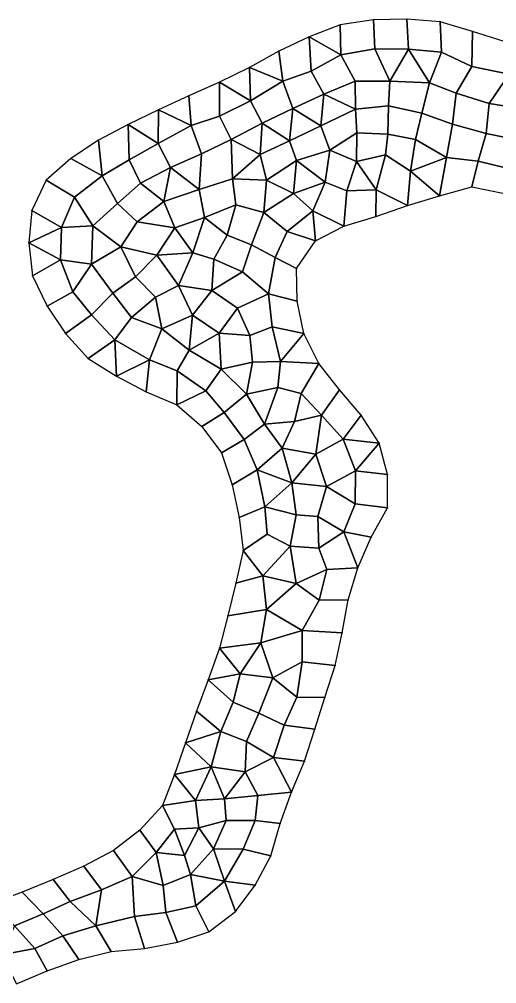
# Model space of a CAD drawing. Extents: x 380827 to 407438, y 6452886 to 6483357.
# Drawn here: x 382451 to 383521, y 6454246 to 6456409 of the extents above; entities that cross this region are included whole.
import ezdxf

# ---------------------------------------------------------------- set-up
doc = ezdxf.new("R2010")
doc.units = 0
for name, color, linetype in [('MESH_BOUND', 25, 'CONTINUOUS'), ('MESH_ELEMS', 18, 'CONTINUOUS'), ('MESH_NODES', 18, 'CONTINUOUS')]:
    doc.layers.add(name, color=color, linetype=linetype)

msp = doc.modelspace()

# ---------------------------------------------------------------- linework, layer by layer
at = {"layer": 'MESH_BOUND', "color": 25}
for points in [[(383244.398, 6456407.65, -3.737), (383170.104, 6456396.33, -0.782)], [(383319.154, 6456408.79, -5.369), (383244.398, 6456407.65, -3.737)], [(383393.984, 6456403.2, -4.867), (383319.154, 6456408.79, -5.369)], [(383170.104, 6456396.33, -0.782), (383100.491, 6456369.47, -3.773)], [(383466.006, 6456381.74, -6.807), (383393.984, 6456403.2, -4.867)], [(383100.491, 6456369.47, -3.773), (383032.726, 6456337.04, -3.835)], [(383537.561, 6456358.83, -1.301), (383466.006, 6456381.74, -6.807)], [(383032.726, 6456337.04, -3.835), (382966.905, 6456300.77, -0.303)], [(382966.905, 6456300.77, -0.303), (382899.489, 6456267.7, -0.755)], [(382899.489, 6456267.7, -0.755), (382830.932, 6456236.91, -1.181)], [(382830.932, 6456236.91, -1.181), (382762.58, 6456205.68, -1.931)], [(382762.58, 6456205.68, -1.931), (382694.988, 6456172.9, -1.186)], [(382694.988, 6456172.9, -1.186), (382628.568, 6456137.74, -0.965)], [(382628.568, 6456137.74, -0.965), (382565.964, 6456096.32, -3.304)], [(382565.964, 6456096.32, -3.304), (382510.628, 6456048.03, -5.875)], [(382510.628, 6456048.03, -5.875), (382478.778, 6455979.96, -7.278)], [(383392.722, 6456013.01, -0.016), (383465.148, 6456033.07, -0.002)], [(383465.148, 6456033.07, -0.002), (383538.412, 6456018.14, 0.028)], [(383320.937, 6455990.89, -0.446), (383392.722, 6456013.01, -0.016)], [(382478.778, 6455979.96, -7.278), (382471.788, 6455907.45, -5.264)], [(383249.875, 6455966.43, -0.44), (383320.937, 6455990.89, -0.446)], [(383177.83, 6455945.08, -0.103), (383249.875, 6455966.43, -0.44)], [(383114.409, 6455912.09, 0.117), (383177.83, 6455945.08, -0.103)], [(382471.788, 6455907.45, -5.264), (382480.151, 6455833.13, -2.796)], [(383072.165, 6455849.94, 0.227), (383114.409, 6455912.09, 0.117)], [(383073.234, 6455776.54, 0.289), (383072.165, 6455849.94, 0.227)], [(382480.151, 6455833.13, -2.796), (382513.037, 6455765.55, -4.787)], [(382513.037, 6455765.55, -4.787), (382554.685, 6455703.9, -2.753)], [(383088.284, 6455704.08, 0.114), (383073.234, 6455776.54, 0.289)], [(382554.685, 6455703.9, -2.753), (382605.115, 6455648.18, -1.321)], [(383122.226, 6455637.03, 0.001), (383088.284, 6455704.08, 0.114)], [(382605.115, 6455648.18, -1.321), (382668.627, 6455608.53, -1.926)], [(383168.02, 6455578.11, 0.04), (383122.226, 6455637.03, 0.001)], [(382668.627, 6455608.53, -1.926), (382734.825, 6455573.25, -0.63)], [(382734.825, 6455573.25, -0.63), (382803.982, 6455543.83, 0.147)], [(383217.079, 6455521.34, 0.02), (383168.02, 6455578.11, 0.04)], [(382803.982, 6455543.83, 0.147), (382859.489, 6455495.21, 0.43)], [(383257.42, 6455457.93, -0.076), (383217.079, 6455521.34, 0.02)], [(382859.489, 6455495.21, 0.43), (382904.169, 6455436.15, -0.005)], [(383275.963, 6455388.05, -0.174), (383257.42, 6455457.93, -0.076)], [(382904.169, 6455436.15, -0.005), (382928.119, 6455364.91, -0.053)], [(383275.637, 6455313.19, -0.038), (383275.963, 6455388.05, -0.174)], [(382928.119, 6455364.91, -0.053), (382943.475, 6455291.67, 0.002)], [(383239.445, 6455247.33, -0.054), (383275.637, 6455313.19, -0.038)], [(382943.475, 6455291.67, 0.002), (382952.693, 6455217.26, -0.009)], [(383209.674, 6455178.75, 0.278), (383239.445, 6455247.33, -0.054)], [(382952.693, 6455217.26, -0.009), (382935.734, 6455144.04, 0.044)], [(383187.701, 6455106.89, -0.023), (383209.674, 6455178.75, 0.278)], [(382935.734, 6455144.04, 0.044), (382917.93, 6455071.04, 0.047)], [(383173.962, 6455033.08, -0.781), (383187.701, 6455106.89, -0.023)], [(382917.93, 6455071.04, 0.047), (382899.077, 6454998.29, 0.129)], [(383158.648, 6454959.66, -0.45), (383173.962, 6455033.08, -0.781)], [(382899.077, 6454998.29, 0.129), (382873.668, 6454927.62, 0.046)], [(383135.795, 6454888.07, -0.19), (383158.648, 6454959.66, -0.45)], [(382873.668, 6454927.62, 0.046), (382847.705, 6454857.1, -0.042)], [(383113.031, 6454816.44, -0.082), (383135.795, 6454888.07, -0.19)], [(382847.705, 6454857.1, -0.042), (382823.413, 6454785.99, -0.028)], [(383089.76, 6454745.01, -0.15), (383113.031, 6454816.44, -0.082)], [(382823.413, 6454785.99, -0.028), (382798.684, 6454715.02, 0.02)], [(383060.629, 6454675.74, 0.15), (383089.76, 6454745.01, -0.15)], [(382798.684, 6454715.02, 0.02), (382771.791, 6454645.31, 0.055)], [(383035.574, 6454605.02, -0.208), (383060.629, 6454675.74, 0.15)], [(382771.791, 6454645.31, 0.055), (382720.732, 6454590.16, 0.038)], [(382720.732, 6454590.16, 0.038), (382662.099, 6454544.87, 0.025)], [(383014.73, 6454532.82, -1.301), (383035.574, 6454605.02, -0.208)], [(382662.099, 6454544.87, 0.025), (382595.688, 6454509.69, -0.096)], [(382979.329, 6454466.74, -1.236), (383014.73, 6454532.82, -1.301)], [(382595.688, 6454509.69, -0.096), (382526.911, 6454479.46, -0.407)], [(382526.911, 6454479.46, -0.407), (382457.4, 6454450.96, -0.187)], [(382934.955, 6454407.74, -0.664), (382979.329, 6454466.74, -1.236)], [(382457.4, 6454450.96, -0.187), (382386.825, 6454425.13, 0.06)], [(382875.252, 6454362.09, -0.935), (382934.955, 6454407.74, -0.664)], [(382805.212, 6454338.83, -2.363), (382875.252, 6454362.09, -0.935)], [(382731.495, 6454324.67, -1.069), (382805.212, 6454338.83, -2.363)], [(382584.195, 6454300.4, -0.391), (382656.635, 6454318.06, -0.177)], [(382656.635, 6454318.06, -0.177), (382731.495, 6454324.67, -1.069)], [(382513.433, 6454275.09, -0.813), (382584.195, 6454300.4, -0.391)], [(382444.175, 6454245.92, -0.965), (382513.433, 6454275.09, -0.813)]]:
    msp.add_polyline3d(points, dxfattribs=at)
at = {"layer": 'MESH_ELEMS', "color": 178}
for points in [[(383171.551, 6456329.17, -5.493), (383247.446, 6456342.72, -5.154), (383244.398, 6456407.65, -3.737), (383170.104, 6456396.33, -0.782)], [(383247.446, 6456342.72, -5.154), (383322.659, 6456342.05, -4.043), (383319.154, 6456408.79, -5.369), (383244.398, 6456407.65, -3.737)], [(383322.659, 6456342.05, -4.043), (383396.728, 6456335, -5.948), (383393.984, 6456403.2, -4.867), (383319.154, 6456408.79, -5.369)], [(383170.104, 6456396.33, -0.782), (383100.491, 6456369.47, -3.773), (383171.551, 6456329.17, -5.493), (383170.104, 6456396.33, -0.782)], [(383396.728, 6456335, -5.948), (383464.724, 6456302.83, -5.846), (383466.006, 6456381.74, -6.807), (383393.984, 6456403.2, -4.867)], [(383041.598, 6456269.9, -6.258), (383104.468, 6456292.13, -5.625), (383100.491, 6456369.47, -3.773), (383032.726, 6456337.04, -3.835)], [(383100.491, 6456369.47, -3.773), (383104.468, 6456292.13, -5.625), (383171.551, 6456329.17, -5.493), (383100.491, 6456369.47, -3.773)], [(383464.724, 6456302.83, -5.846), (383548.819, 6456285.54, -12.313), (383537.561, 6456358.83, -1.301), (383466.006, 6456381.74, -6.807)], [(383203.593, 6456269.86, -1.661), (383281.475, 6456270.11, -1.922), (383247.446, 6456342.72, -5.154), (383171.551, 6456329.17, -5.493)], [(383322.659, 6456342.05, -4.043), (383247.446, 6456342.72, -5.154), (383281.475, 6456270.11, -1.922), (383322.659, 6456342.05, -4.043)], [(383322.659, 6456342.05, -4.043), (383281.475, 6456270.11, -1.922), (383370.115, 6456266.04, -3.786), (383322.659, 6456342.05, -4.043)], [(383396.728, 6456335, -5.948), (383322.659, 6456342.05, -4.043), (383370.115, 6456266.04, -3.786), (383396.728, 6456335, -5.948)], [(383032.726, 6456337.04, -3.835), (382966.905, 6456300.77, -0.303), (383041.598, 6456269.9, -6.258), (383032.726, 6456337.04, -3.835)], [(383104.468, 6456292.13, -5.625), (383132.991, 6456241.23, -2.23), (383203.593, 6456269.86, -1.661), (383171.551, 6456329.17, -5.493)], [(383370.115, 6456266.04, -3.786), (383429.567, 6456242.87, -5.412), (383464.724, 6456302.83, -5.846), (383396.728, 6456335, -5.948)], [(382966.905, 6456300.77, -0.303), (382899.489, 6456267.7, -0.755), (382968.613, 6456225.72, -5.86), (382966.905, 6456300.77, -0.303)], [(382966.905, 6456300.77, -0.303), (382968.613, 6456225.72, -5.86), (383041.598, 6456269.9, -6.258), (382966.905, 6456300.77, -0.303)], [(383429.567, 6456242.87, -5.412), (383503.639, 6456220.09, -5.606), (383548.819, 6456285.54, -12.313), (383464.724, 6456302.83, -5.846)], [(383063.475, 6456209.07, -2.656), (383132.991, 6456241.23, -2.23), (383104.468, 6456292.13, -5.625), (383041.598, 6456269.9, -6.258)], [(383548.819, 6456285.54, -12.313), (383503.639, 6456220.09, -5.606), (383569.34, 6456209.21, -5.268), (383548.819, 6456285.54, -12.313)], [(382835.843, 6456170.42, -4.091), (382899.237, 6456191.86, -4.066), (382899.489, 6456267.7, -0.755), (382830.932, 6456236.91, -1.181)], [(382899.489, 6456267.7, -0.755), (382899.237, 6456191.86, -4.066), (382968.613, 6456225.72, -5.86), (382899.489, 6456267.7, -0.755)], [(382994.759, 6456175.48, -3.638), (383063.475, 6456209.07, -2.656), (383041.598, 6456269.9, -6.258), (382968.613, 6456225.72, -5.86)], [(383203.593, 6456269.86, -1.661), (383132.991, 6456241.23, -2.23), (383204.341, 6456207.05, -2.094), (383203.593, 6456269.86, -1.661)], [(383204.341, 6456207.05, -2.094), (383278.494, 6456215.07, -3.089), (383281.475, 6456270.11, -1.922), (383203.593, 6456269.86, -1.661)], [(383281.475, 6456270.11, -1.922), (383278.494, 6456215.07, -3.089), (383352.852, 6456198.59, -4.74), (383370.115, 6456266.04, -3.786)], [(383352.852, 6456198.59, -4.74), (383421.463, 6456173.8, -5.157), (383429.567, 6456242.87, -5.412), (383370.115, 6456266.04, -3.786)], [(382762.58, 6456205.68, -1.931), (382835.843, 6456170.42, -4.091), (382830.932, 6456236.91, -1.181), (382762.58, 6456205.68, -1.931)], [(383132.991, 6456241.23, -2.23), (383063.475, 6456209.07, -2.656), (383126.547, 6456169.71, -2.277), (383132.991, 6456241.23, -2.23)], [(383132.991, 6456241.23, -2.23), (383126.547, 6456169.71, -2.277), (383204.341, 6456207.05, -2.094), (383132.991, 6456241.23, -2.23)], [(383421.463, 6456173.8, -5.157), (383497.269, 6456152.64, -6.077), (383503.639, 6456220.09, -5.606), (383429.567, 6456242.87, -5.412)], [(382925.489, 6456138.83, -1.675), (382994.759, 6456175.48, -3.638), (382968.613, 6456225.72, -5.86), (382899.237, 6456191.86, -4.066)], [(383204.341, 6456207.05, -2.094), (383207.507, 6456153.95, -3.95), (383276.971, 6456150.96, -4.568), (383278.494, 6456215.07, -3.089)], [(383276.971, 6456150.96, -4.568), (383338.747, 6456139.53, -3.819), (383352.852, 6456198.59, -4.74), (383278.494, 6456215.07, -3.089)], [(383497.269, 6456152.64, -6.077), (383570.31, 6456138.01, -6.185), (383569.34, 6456209.21, -5.268), (383503.639, 6456220.09, -5.606)], [(382762.58, 6456205.68, -1.931), (382694.988, 6456172.9, -1.186), (382762.089, 6456129.96, -4.196), (382762.58, 6456205.68, -1.931)], [(382762.58, 6456205.68, -1.931), (382762.089, 6456129.96, -4.196), (382835.843, 6456170.42, -4.091), (382762.58, 6456205.68, -1.931)], [(382859.279, 6456107.38, -0.775), (382925.489, 6456138.83, -1.675), (382899.237, 6456191.86, -4.066), (382835.843, 6456170.42, -4.091)], [(383063.475, 6456209.07, -2.656), (382994.759, 6456175.48, -3.638), (383056.581, 6456135.9, -2.644), (383063.475, 6456209.07, -2.656)], [(383063.475, 6456209.07, -2.656), (383056.581, 6456135.9, -2.644), (383126.547, 6456169.71, -2.277), (383063.475, 6456209.07, -2.656)], [(383126.547, 6456169.71, -2.277), (383146.627, 6456115.55, -2.794), (383207.507, 6456153.95, -3.95), (383204.341, 6456207.05, -2.094)], [(383338.747, 6456139.53, -3.819), (383408.081, 6456098.74, -2.381), (383421.463, 6456173.8, -5.157), (383352.852, 6456198.59, -4.74)], [(382636.338, 6456058.02, -3.446), (382697.157, 6456093.55, -3.943), (382694.988, 6456172.9, -1.186), (382628.568, 6456137.74, -0.965)], [(382694.988, 6456172.9, -1.186), (382697.157, 6456093.55, -3.943), (382762.089, 6456129.96, -4.196), (382694.988, 6456172.9, -1.186)], [(382789.88, 6456076.72, -0.423), (382859.279, 6456107.38, -0.775), (382835.843, 6456170.42, -4.091), (382762.089, 6456129.96, -4.196)], [(382994.759, 6456175.48, -3.638), (382925.489, 6456138.83, -1.675), (382990.362, 6456105.37, -4.224), (382994.759, 6456175.48, -3.638)], [(382994.759, 6456175.48, -3.638), (382990.362, 6456105.37, -4.224), (383056.581, 6456135.9, -2.644), (382994.759, 6456175.48, -3.638)], [(383056.581, 6456135.9, -2.644), (383071.656, 6456091.93, -2.703), (383146.627, 6456115.55, -2.794), (383126.547, 6456169.71, -2.277)], [(383408.081, 6456098.74, -2.381), (383479.272, 6456090.55, -2.424), (383497.269, 6456152.64, -6.077), (383421.463, 6456173.8, -5.157)], [(383207.507, 6456153.95, -3.95), (383146.627, 6456115.55, -2.794), (383206.679, 6456089.55, -2.045), (383207.507, 6456153.95, -3.95)], [(383206.679, 6456089.55, -2.045), (383271.548, 6456104.44, -2.456), (383276.971, 6456150.96, -4.568), (383207.507, 6456153.95, -3.95)], [(383271.548, 6456104.44, -2.456), (383327.649, 6456067.89, -1.959), (383338.747, 6456139.53, -3.819), (383276.971, 6456150.96, -4.568)], [(383497.269, 6456152.64, -6.077), (383479.272, 6456090.55, -2.424), (383543.366, 6456074.8, -2.938), (383570.31, 6456138.01, -6.185)], [(382628.568, 6456137.74, -0.965), (382565.964, 6456096.32, -3.304), (382636.338, 6456058.02, -3.446), (382628.568, 6456137.74, -0.965)], [(382722.061, 6456041.02, -0.347), (382789.88, 6456076.72, -0.423), (382762.089, 6456129.96, -4.196), (382697.157, 6456093.55, -3.943)], [(382853.689, 6456027.38, -1.21), (382928.921, 6456050.83, -5.237), (382925.489, 6456138.83, -1.675), (382859.279, 6456107.38, -0.775)], [(382925.489, 6456138.83, -1.675), (382928.921, 6456050.83, -5.237), (382990.362, 6456105.37, -4.224), (382925.489, 6456138.83, -1.675)], [(383004.555, 6456047.9, -3.299), (383071.656, 6456091.93, -2.703), (383056.581, 6456135.9, -2.644), (382990.362, 6456105.37, -4.224)], [(383408.081, 6456098.74, -2.381), (383338.747, 6456139.53, -3.819), (383327.649, 6456067.89, -1.959), (383408.081, 6456098.74, -2.381)], [(382789.88, 6456076.72, -0.423), (382853.689, 6456027.38, -1.21), (382859.279, 6456107.38, -0.775), (382789.88, 6456076.72, -0.423)], [(382990.362, 6456105.37, -4.224), (382928.921, 6456050.83, -5.237), (383004.555, 6456047.9, -3.299), (382990.362, 6456105.37, -4.224)], [(383146.627, 6456115.55, -2.794), (383071.656, 6456091.93, -2.703), (383135.973, 6456043.75, -1.702), (383146.627, 6456115.55, -2.794)], [(383135.973, 6456043.75, -1.702), (383184.457, 6456023.95, -1.329), (383206.679, 6456089.55, -2.045), (383146.627, 6456115.55, -2.794)], [(383271.548, 6456104.44, -2.456), (383206.679, 6456089.55, -2.045), (383250.175, 6456026.67, -1.343), (383271.548, 6456104.44, -2.456)], [(383250.175, 6456026.67, -1.343), (383320.937, 6455990.89, -0.446), (383327.649, 6456067.89, -1.959), (383271.548, 6456104.44, -2.456)], [(382574.186, 6456009.93, -2.987), (382636.338, 6456058.02, -3.446), (382565.964, 6456096.32, -3.304), (382510.628, 6456048.03, -5.875)], [(382670.989, 6455995.89, -0.352), (382722.061, 6456041.02, -0.347), (382697.157, 6456093.55, -3.943), (382636.338, 6456058.02, -3.446)], [(383071.656, 6456091.93, -2.703), (383004.555, 6456047.9, -3.299), (383065.505, 6456018.1, -1.923), (383071.656, 6456091.93, -2.703)], [(383071.656, 6456091.93, -2.703), (383065.505, 6456018.1, -1.923), (383135.973, 6456043.75, -1.702), (383071.656, 6456091.93, -2.703)], [(383206.679, 6456089.55, -2.045), (383184.457, 6456023.95, -1.329), (383250.175, 6456026.67, -1.343), (383206.679, 6456089.55, -2.045)], [(383408.081, 6456098.74, -2.381), (383327.649, 6456067.89, -1.959), (383392.722, 6456013.01, -0.016), (383408.081, 6456098.74, -2.381)], [(383408.081, 6456098.74, -2.381), (383392.722, 6456013.01, -0.016), (383465.148, 6456033.07, -0.002), (383479.272, 6456090.55, -2.424)], [(383479.272, 6456090.55, -2.424), (383465.148, 6456033.07, -0.002), (383538.412, 6456018.14, 0.028), (383543.366, 6456074.8, -2.938)], [(382722.061, 6456041.02, -0.347), (382774.663, 6456000.41, -0.486), (382789.88, 6456076.72, -0.423), (382722.061, 6456041.02, -0.347)], [(382789.88, 6456076.72, -0.423), (382774.663, 6456000.41, -0.486), (382853.689, 6456027.38, -1.21), (382789.88, 6456076.72, -0.423)], [(383392.722, 6456013.01, -0.016), (383327.649, 6456067.89, -1.959), (383320.937, 6455990.89, -0.446), (383392.722, 6456013.01, -0.016)], [(382545.136, 6455941.6, -1.906), (382574.186, 6456009.93, -2.987), (382510.628, 6456048.03, -5.875), (382478.778, 6455979.96, -7.278)], [(382615.492, 6455945.55, -1.058), (382670.989, 6455995.89, -0.352), (382636.338, 6456058.02, -3.446), (382574.186, 6456009.93, -2.987)], [(382714.944, 6455954.49, -0.249), (382774.663, 6456000.41, -0.486), (382722.061, 6456041.02, -0.347), (382670.989, 6455995.89, -0.352)], [(382936.274, 6455992.66, -3.755), (382928.921, 6456050.83, -5.237), (382853.689, 6456027.38, -1.21), (382865.798, 6455964.02, -3.788)], [(382936.274, 6455992.66, -3.755), (382998.932, 6455975.4, -3.634), (383004.555, 6456047.9, -3.299), (382928.921, 6456050.83, -5.237)], [(383004.555, 6456047.9, -3.299), (382998.932, 6455975.4, -3.634), (383065.505, 6456018.1, -1.923), (383004.555, 6456047.9, -3.299)], [(383135.973, 6456043.75, -1.702), (383065.505, 6456018.1, -1.923), (383108.732, 6455979.38, -0.826), (383135.973, 6456043.75, -1.702)], [(383108.732, 6455979.38, -0.826), (383177.83, 6455945.08, -0.103), (383184.457, 6456023.95, -1.329), (383135.973, 6456043.75, -1.702)], [(382798.949, 6455940.93, -0.911), (382865.798, 6455964.02, -3.788), (382853.689, 6456027.38, -1.21), (382774.663, 6456000.41, -0.486)], [(382998.932, 6455975.4, -3.634), (383051.092, 6455933.19, -0.313), (383108.732, 6455979.38, -0.826), (383065.505, 6456018.1, -1.923)], [(383184.457, 6456023.95, -1.329), (383177.83, 6455945.08, -0.103), (383249.875, 6455966.43, -0.44), (383250.175, 6456026.67, -1.343)], [(383320.937, 6455990.89, -0.446), (383250.175, 6456026.67, -1.343), (383249.875, 6455966.43, -0.44), (383320.937, 6455990.89, -0.446)], [(382574.186, 6456009.93, -2.987), (382545.136, 6455941.6, -1.906), (382615.492, 6455945.55, -1.058), (382574.186, 6456009.93, -2.987)], [(382678.143, 6455898.3, -0.267), (382714.944, 6455954.49, -0.249), (382670.989, 6455995.89, -0.352), (382615.492, 6455945.55, -1.058)], [(382774.663, 6456000.41, -0.486), (382714.944, 6455954.49, -0.249), (382798.949, 6455940.93, -0.911), (382774.663, 6456000.41, -0.486)], [(382478.778, 6455979.96, -7.278), (382471.788, 6455907.45, -5.264), (382545.136, 6455941.6, -1.906), (382478.778, 6455979.96, -7.278)], [(382865.798, 6455964.02, -3.788), (382916.435, 6455924.55, -3.895), (382936.274, 6455992.66, -3.755), (382865.798, 6455964.02, -3.788)], [(382970.778, 6455903.23, -4.045), (382998.932, 6455975.4, -3.634), (382936.274, 6455992.66, -3.755), (382916.435, 6455924.55, -3.895)], [(382970.778, 6455903.23, -4.045), (383024.129, 6455874.58, -1.601), (383051.092, 6455933.19, -0.313), (382998.932, 6455975.4, -3.634)], [(383108.732, 6455979.38, -0.826), (383051.092, 6455933.19, -0.313), (383114.409, 6455912.09, 0.117), (383108.732, 6455979.38, -0.826)], [(383177.83, 6455945.08, -0.103), (383108.732, 6455979.38, -0.826), (383114.409, 6455912.09, 0.117), (383177.83, 6455945.08, -0.103)], [(382758.823, 6455879.44, -0.488), (382798.949, 6455940.93, -0.911), (382714.944, 6455954.49, -0.249), (382678.143, 6455898.3, -0.267)], [(382798.949, 6455940.93, -0.911), (382839.641, 6455884.97, -2.301), (382865.798, 6455964.02, -3.788), (382798.949, 6455940.93, -0.911)], [(382839.641, 6455884.97, -2.301), (382886.445, 6455871.16, -4.185), (382916.435, 6455924.55, -3.895), (382865.798, 6455964.02, -3.788)], [(382471.788, 6455907.45, -5.264), (382543.264, 6455869.2, -2.207), (382545.136, 6455941.6, -1.906), (382471.788, 6455907.45, -5.264)], [(382543.264, 6455869.2, -2.207), (382612.868, 6455859.25, -0.177), (382615.492, 6455945.55, -1.058), (382545.136, 6455941.6, -1.906)], [(382615.492, 6455945.55, -1.058), (382612.868, 6455859.25, -0.177), (382678.143, 6455898.3, -0.267), (382615.492, 6455945.55, -1.058)], [(382798.949, 6455940.93, -0.911), (382758.823, 6455879.44, -0.488), (382839.641, 6455884.97, -2.301), (382798.949, 6455940.93, -0.911)], [(383024.129, 6455874.58, -1.601), (383072.165, 6455849.94, 0.227), (383114.409, 6455912.09, 0.117), (383051.092, 6455933.19, -0.313)], [(382471.788, 6455907.45, -5.264), (382480.151, 6455833.13, -2.796), (382543.264, 6455869.2, -2.207), (382471.788, 6455907.45, -5.264)], [(382950.815, 6455842.64, -4.394), (382970.778, 6455903.23, -4.045), (382916.435, 6455924.55, -3.895), (382886.445, 6455871.16, -4.185)], [(382660.058, 6455794.79, -0.163), (382711.148, 6455831.03, -0.212), (382678.143, 6455898.3, -0.267), (382612.868, 6455859.25, -0.177)], [(382678.143, 6455898.3, -0.267), (382711.148, 6455831.03, -0.212), (382758.823, 6455879.44, -0.488), (382678.143, 6455898.3, -0.267)], [(383008.955, 6455792.76, -3.726), (383024.129, 6455874.58, -1.601), (382970.778, 6455903.23, -4.045), (382950.815, 6455842.64, -4.394)], [(382513.037, 6455765.55, -4.787), (382570.567, 6455797.32, -3.477), (382543.264, 6455869.2, -2.207), (382480.151, 6455833.13, -2.796)], [(382543.264, 6455869.2, -2.207), (382570.567, 6455797.32, -3.477), (382612.868, 6455859.25, -0.177), (382543.264, 6455869.2, -2.207)], [(382756.025, 6455785.31, -0.389), (382807.383, 6455811.94, -1.31), (382758.823, 6455879.44, -0.488), (382711.148, 6455831.03, -0.212)], [(382758.823, 6455879.44, -0.488), (382807.383, 6455811.94, -1.31), (382839.641, 6455884.97, -2.301), (382758.823, 6455879.44, -0.488)], [(382807.383, 6455811.94, -1.31), (382882.131, 6455800.49, -3.772), (382886.445, 6455871.16, -4.185), (382839.641, 6455884.97, -2.301)], [(382886.445, 6455871.16, -4.185), (382882.131, 6455800.49, -3.772), (382950.815, 6455842.64, -4.394), (382886.445, 6455871.16, -4.185)], [(383008.955, 6455792.76, -3.726), (383073.234, 6455776.54, 0.289), (383072.165, 6455849.94, 0.227), (383024.129, 6455874.58, -1.601)], [(382612.349, 6455746.32, -4.004), (382660.058, 6455794.79, -0.163), (382612.868, 6455859.25, -0.177), (382570.567, 6455797.32, -3.477)], [(382882.131, 6455800.49, -3.772), (382940.034, 6455760.69, -4.428), (383008.955, 6455792.76, -3.726), (382950.815, 6455842.64, -4.394)], [(382702.486, 6455739.89, -4.085), (382756.025, 6455785.31, -0.389), (382711.148, 6455831.03, -0.212), (382660.058, 6455794.79, -0.163)], [(382770.559, 6455714.66, -3.463), (382838.575, 6455745.21, -3.232), (382807.383, 6455811.94, -1.31), (382756.025, 6455785.31, -0.389)], [(382807.383, 6455811.94, -1.31), (382838.575, 6455745.21, -3.232), (382882.131, 6455800.49, -3.772), (382807.383, 6455811.94, -1.31)], [(382838.575, 6455745.21, -3.232), (382898.635, 6455705.06, -3.229), (382940.034, 6455760.69, -4.428), (382882.131, 6455800.49, -3.772)], [(382554.685, 6455703.9, -2.753), (382612.349, 6455746.32, -4.004), (382570.567, 6455797.32, -3.477), (382513.037, 6455765.55, -4.787)], [(382664.517, 6455689.88, -5.002), (382702.486, 6455739.89, -4.085), (382660.058, 6455794.79, -0.163), (382612.349, 6455746.32, -4.004)], [(382756.025, 6455785.31, -0.389), (382702.486, 6455739.89, -4.085), (382770.559, 6455714.66, -3.463), (382756.025, 6455785.31, -0.389)], [(382967.314, 6455699.68, -5.443), (383017.727, 6455718.9, -4.694), (383008.955, 6455792.76, -3.726), (382940.034, 6455760.69, -4.428)], [(383017.727, 6455718.9, -4.694), (383088.284, 6455704.08, 0.114), (383073.234, 6455776.54, 0.289), (383008.955, 6455792.76, -3.726)], [(382940.034, 6455760.69, -4.428), (382898.635, 6455705.06, -3.229), (382967.314, 6455699.68, -5.443), (382940.034, 6455760.69, -4.428)], [(382605.115, 6455648.18, -1.321), (382664.517, 6455689.88, -5.002), (382612.349, 6455746.32, -4.004), (382554.685, 6455703.9, -2.753)], [(382742.516, 6455644.73, -4.595), (382770.559, 6455714.66, -3.463), (382702.486, 6455739.89, -4.085), (382664.517, 6455689.88, -5.002)], [(382838.575, 6455745.21, -3.232), (382770.559, 6455714.66, -3.463), (382831.439, 6455666.9, -3.943), (382838.575, 6455745.21, -3.232)], [(382838.575, 6455745.21, -3.232), (382831.439, 6455666.9, -3.943), (382898.635, 6455705.06, -3.229), (382838.575, 6455745.21, -3.232)], [(382804.569, 6455620.25, -4.911), (382831.439, 6455666.9, -3.943), (382770.559, 6455714.66, -3.463), (382742.516, 6455644.73, -4.595)], [(382973.274, 6455639.74, -5.301), (383036.455, 6455641.46, -4.967), (383017.727, 6455718.9, -4.694), (382967.314, 6455699.68, -5.443)], [(383017.727, 6455718.9, -4.694), (383036.455, 6455641.46, -4.967), (383088.284, 6455704.08, 0.114), (383017.727, 6455718.9, -4.694)], [(382898.635, 6455705.06, -3.229), (382831.439, 6455666.9, -3.943), (382902.878, 6455624.18, -4.809), (382898.635, 6455705.06, -3.229)], [(382902.878, 6455624.18, -4.809), (382973.274, 6455639.74, -5.301), (382967.314, 6455699.68, -5.443), (382898.635, 6455705.06, -3.229)], [(383088.284, 6455704.08, 0.114), (383036.455, 6455641.46, -4.967), (383122.226, 6455637.03, 0.001), (383088.284, 6455704.08, 0.114)], [(382605.115, 6455648.18, -1.321), (382668.627, 6455608.53, -1.926), (382664.517, 6455689.88, -5.002), (382605.115, 6455648.18, -1.321)], [(382664.517, 6455689.88, -5.002), (382668.627, 6455608.53, -1.926), (382742.516, 6455644.73, -4.595), (382664.517, 6455689.88, -5.002)], [(382868.433, 6455575.48, -5.808), (382902.878, 6455624.18, -4.809), (382831.439, 6455666.9, -3.943), (382804.569, 6455620.25, -4.911)], [(382668.627, 6455608.53, -1.926), (382734.825, 6455573.25, -0.63), (382742.516, 6455644.73, -4.595), (382668.627, 6455608.53, -1.926)], [(382803.982, 6455543.83, 0.147), (382804.569, 6455620.25, -4.911), (382742.516, 6455644.73, -4.595), (382734.825, 6455573.25, -0.63)], [(382973.274, 6455639.74, -5.301), (382902.878, 6455624.18, -4.809), (382960.069, 6455568.18, -5.28), (382973.274, 6455639.74, -5.301)], [(382960.069, 6455568.18, -5.28), (383030.388, 6455583.26, -5.33), (383036.455, 6455641.46, -4.967), (382973.274, 6455639.74, -5.301)], [(383030.388, 6455583.26, -5.33), (383082.628, 6455569.87, -3.753), (383122.226, 6455637.03, 0.001), (383036.455, 6455641.46, -4.967)], [(383127.642, 6455521.15, -1.338), (383168.02, 6455578.11, 0.04), (383122.226, 6455637.03, 0.001), (383082.628, 6455569.87, -3.753)], [(382804.569, 6455620.25, -4.911), (382803.982, 6455543.83, 0.147), (382868.433, 6455575.48, -5.808), (382804.569, 6455620.25, -4.911)], [(382910.017, 6455527.03, -5.943), (382960.069, 6455568.18, -5.28), (382902.878, 6455624.18, -4.809), (382868.433, 6455575.48, -5.808)], [(383030.388, 6455583.26, -5.33), (382960.069, 6455568.18, -5.28), (383000.409, 6455501.06, -5.812), (383030.388, 6455583.26, -5.33)], [(383000.409, 6455501.06, -5.812), (383067.269, 6455506.58, -5.58), (383082.628, 6455569.87, -3.753), (383030.388, 6455583.26, -5.33)], [(382859.489, 6455495.21, 0.43), (382910.017, 6455527.03, -5.943), (382868.433, 6455575.48, -5.808), (382803.982, 6455543.83, 0.147)], [(382954.88, 6455466.74, -5.373), (383000.409, 6455501.06, -5.812), (382960.069, 6455568.18, -5.28), (382910.017, 6455527.03, -5.943)], [(383082.628, 6455569.87, -3.753), (383067.269, 6455506.58, -5.58), (383127.642, 6455521.15, -1.338), (383082.628, 6455569.87, -3.753)], [(383127.642, 6455521.15, -1.338), (383176.692, 6455467.46, -0.995), (383217.079, 6455521.34, 0.02), (383168.02, 6455578.11, 0.04)], [(382904.169, 6455436.15, -0.005), (382954.88, 6455466.74, -5.373), (382910.017, 6455527.03, -5.943), (382859.489, 6455495.21, 0.43)], [(383040.082, 6455447.05, -6.164), (383115.154, 6455433.87, -5.007), (383127.642, 6455521.15, -1.338), (383067.269, 6455506.58, -5.58)], [(383127.642, 6455521.15, -1.338), (383115.154, 6455433.87, -5.007), (383176.692, 6455467.46, -0.995), (383127.642, 6455521.15, -1.338)], [(383217.079, 6455521.34, 0.02), (383176.692, 6455467.46, -0.995), (383257.42, 6455457.93, -0.076), (383217.079, 6455521.34, 0.02)], [(382983.749, 6455398.33, -3.668), (383040.082, 6455447.05, -6.164), (383000.409, 6455501.06, -5.812), (382954.88, 6455466.74, -5.373)], [(383067.269, 6455506.58, -5.58), (383000.409, 6455501.06, -5.812), (383040.082, 6455447.05, -6.164), (383067.269, 6455506.58, -5.58)], [(382928.119, 6455364.91, -0.053), (382983.749, 6455398.33, -3.668), (382954.88, 6455466.74, -5.373), (382904.169, 6455436.15, -0.005)], [(383139.214, 6455361.04, -4.744), (383204.224, 6455396.16, -1.187), (383176.692, 6455467.46, -0.995), (383115.154, 6455433.87, -5.007)], [(383257.42, 6455457.93, -0.076), (383176.692, 6455467.46, -0.995), (383204.224, 6455396.16, -1.187), (383257.42, 6455457.93, -0.076)], [(383257.42, 6455457.93, -0.076), (383204.224, 6455396.16, -1.187), (383275.963, 6455388.05, -0.174), (383257.42, 6455457.93, -0.076)], [(383040.082, 6455447.05, -6.164), (382983.749, 6455398.33, -3.668), (383061.342, 6455369.13, -8.183), (383040.082, 6455447.05, -6.164)], [(383040.082, 6455447.05, -6.164), (383061.342, 6455369.13, -8.183), (383115.154, 6455433.87, -5.007), (383040.082, 6455447.05, -6.164)], [(383115.154, 6455433.87, -5.007), (383061.342, 6455369.13, -8.183), (383139.214, 6455361.04, -4.744), (383115.154, 6455433.87, -5.007)], [(382943.475, 6455291.67, 0.002), (383000.925, 6455315.44, -2.483), (382983.749, 6455398.33, -3.668), (382928.119, 6455364.91, -0.053)], [(382983.749, 6455398.33, -3.668), (383000.925, 6455315.44, -2.483), (383061.342, 6455369.13, -8.183), (382983.749, 6455398.33, -3.668)], [(383204.224, 6455396.16, -1.187), (383139.214, 6455361.04, -4.744), (383203.709, 6455322.44, -1.617), (383204.224, 6455396.16, -1.187)], [(383203.709, 6455322.44, -1.617), (383275.637, 6455313.19, -0.038), (383275.963, 6455388.05, -0.174), (383204.224, 6455396.16, -1.187)], [(383061.342, 6455369.13, -8.183), (383000.925, 6455315.44, -2.483), (383071.097, 6455297.56, -9.422), (383061.342, 6455369.13, -8.183)], [(383071.097, 6455297.56, -9.422), (383119.467, 6455293.52, -8.848), (383139.214, 6455361.04, -4.744), (383061.342, 6455369.13, -8.183)], [(383119.467, 6455293.52, -8.848), (383177.903, 6455258.96, -3.518), (383203.709, 6455322.44, -1.617), (383139.214, 6455361.04, -4.744)], [(382952.693, 6455217.26, -0.009), (383006.51, 6455254.33, -2.258), (383000.925, 6455315.44, -2.483), (382943.475, 6455291.67, 0.002)], [(383006.51, 6455254.33, -2.258), (383057.655, 6455226.99, -6.164), (383071.097, 6455297.56, -9.422), (383000.925, 6455315.44, -2.483)], [(383177.903, 6455258.96, -3.518), (383239.445, 6455247.33, -0.054), (383275.637, 6455313.19, -0.038), (383203.709, 6455322.44, -1.617)], [(383057.655, 6455226.99, -6.164), (383121.699, 6455222.33, -9.229), (383119.467, 6455293.52, -8.848), (383071.097, 6455297.56, -9.422)], [(383119.467, 6455293.52, -8.848), (383121.699, 6455222.33, -9.229), (383177.903, 6455258.96, -3.518), (383119.467, 6455293.52, -8.848)], [(383139.656, 6455174.99, -8.036), (383209.674, 6455178.75, 0.278), (383177.903, 6455258.96, -3.518), (383121.699, 6455222.33, -9.229)], [(383239.445, 6455247.33, -0.054), (383177.903, 6455258.96, -3.518), (383209.674, 6455178.75, 0.278), (383239.445, 6455247.33, -0.054)], [(382996.567, 6455160.54, -1.578), (383057.655, 6455226.99, -6.164), (383006.51, 6455254.33, -2.258), (382952.693, 6455217.26, -0.009)], [(382952.693, 6455217.26, -0.009), (382935.734, 6455144.04, 0.044), (382996.567, 6455160.54, -1.578), (382952.693, 6455217.26, -0.009)], [(383057.655, 6455226.99, -6.164), (382996.567, 6455160.54, -1.578), (383071.388, 6455143.28, -7.481), (383057.655, 6455226.99, -6.164)], [(383071.388, 6455143.28, -7.481), (383139.656, 6455174.99, -8.036), (383121.699, 6455222.33, -9.229), (383057.655, 6455226.99, -6.164)], [(383139.656, 6455174.99, -8.036), (383071.388, 6455143.28, -7.481), (383122.898, 6455105.81, -7.862), (383139.656, 6455174.99, -8.036)], [(383122.898, 6455105.81, -7.862), (383187.701, 6455106.89, -0.023), (383209.674, 6455178.75, 0.278), (383139.656, 6455174.99, -8.036)], [(382917.93, 6455071.04, 0.047), (383004.93, 6455085.14, -2.802), (382996.567, 6455160.54, -1.578), (382935.734, 6455144.04, 0.044)], [(382996.567, 6455160.54, -1.578), (383004.93, 6455085.14, -2.802), (383071.388, 6455143.28, -7.481), (382996.567, 6455160.54, -1.578)], [(383004.93, 6455085.14, -2.802), (383084.35, 6455037.68, -7.628), (383122.898, 6455105.81, -7.862), (383071.388, 6455143.28, -7.481)], [(383084.35, 6455037.68, -7.628), (383173.962, 6455033.08, -0.781), (383187.701, 6455106.89, -0.023), (383122.898, 6455105.81, -7.862)], [(382899.077, 6454998.29, 0.129), (382992.318, 6455010.16, -3.718), (383004.93, 6455085.14, -2.802), (382917.93, 6455071.04, 0.047)], [(383004.93, 6455085.14, -2.802), (382992.318, 6455010.16, -3.718), (383084.35, 6455037.68, -7.628), (383004.93, 6455085.14, -2.802)], [(382992.318, 6455010.16, -3.718), (383018.819, 6454931.73, -6.492), (383084.786, 6454967.41, -6.796), (383084.35, 6455037.68, -7.628)], [(383084.35, 6455037.68, -7.628), (383084.786, 6454967.41, -6.796), (383158.648, 6454959.66, -0.45), (383173.962, 6455033.08, -0.781)], [(382992.318, 6455010.16, -3.718), (382899.077, 6454998.29, 0.129), (382945.869, 6454940.77, -3.444), (382992.318, 6455010.16, -3.718)], [(382992.318, 6455010.16, -3.718), (382945.869, 6454940.77, -3.444), (383018.819, 6454931.73, -6.492), (382992.318, 6455010.16, -3.718)], [(382899.077, 6454998.29, 0.129), (382873.668, 6454927.62, 0.046), (382945.869, 6454940.77, -3.444), (382899.077, 6454998.29, 0.129)], [(383084.786, 6454967.41, -6.796), (383018.819, 6454931.73, -6.492), (383072.61, 6454888.89, -4.761), (383084.786, 6454967.41, -6.796)], [(383072.61, 6454888.89, -4.761), (383135.795, 6454888.07, -0.19), (383158.648, 6454959.66, -0.45), (383084.786, 6454967.41, -6.796)], [(382945.869, 6454940.77, -3.444), (382873.668, 6454927.62, 0.046), (382930.347, 6454877, -3.381), (382945.869, 6454940.77, -3.444)], [(382930.347, 6454877, -3.381), (382987.675, 6454852.86, -6.603), (383018.819, 6454931.73, -6.492), (382945.869, 6454940.77, -3.444)], [(382847.705, 6454857.1, -0.042), (382902.518, 6454811.85, -2.709), (382930.347, 6454877, -3.381), (382873.668, 6454927.62, 0.046)], [(382987.675, 6454852.86, -6.603), (383044.198, 6454825.78, -5.88), (383072.61, 6454888.89, -4.761), (383018.819, 6454931.73, -6.492)], [(382902.518, 6454811.85, -2.709), (382959.851, 6454789.06, -6.895), (382987.675, 6454852.86, -6.603), (382930.347, 6454877, -3.381)], [(383044.198, 6454825.78, -5.88), (383113.031, 6454816.44, -0.082), (383135.795, 6454888.07, -0.19), (383072.61, 6454888.89, -4.761)], [(382847.705, 6454857.1, -0.042), (382823.413, 6454785.99, -0.028), (382902.518, 6454811.85, -2.709), (382847.705, 6454857.1, -0.042)], [(382959.851, 6454789.06, -6.895), (383020.358, 6454753.35, -4.762), (383044.198, 6454825.78, -5.88), (382987.675, 6454852.86, -6.603)], [(382902.518, 6454811.85, -2.709), (382823.413, 6454785.99, -0.028), (382880.511, 6454732.63, -3.576), (382902.518, 6454811.85, -2.709)], [(382880.511, 6454732.63, -3.576), (382957.148, 6454720.94, -7.014), (382959.851, 6454789.06, -6.895), (382902.518, 6454811.85, -2.709)], [(383020.358, 6454753.35, -4.762), (383089.76, 6454745.01, -0.15), (383113.031, 6454816.44, -0.082), (383044.198, 6454825.78, -5.88)], [(382823.413, 6454785.99, -0.028), (382798.684, 6454715.02, 0.02), (382880.511, 6454732.63, -3.576), (382823.413, 6454785.99, -0.028)], [(383020.358, 6454753.35, -4.762), (382959.851, 6454789.06, -6.895), (382957.148, 6454720.94, -7.014), (383020.358, 6454753.35, -4.762)], [(382985.383, 6454668.11, -7.817), (383060.629, 6454675.74, 0.15), (383020.358, 6454753.35, -4.762), (382957.148, 6454720.94, -7.014)], [(383089.76, 6454745.01, -0.15), (383020.358, 6454753.35, -4.762), (383060.629, 6454675.74, 0.15), (383089.76, 6454745.01, -0.15)], [(382880.511, 6454732.63, -3.576), (382798.684, 6454715.02, 0.02), (382845.265, 6454657, -3.441), (382880.511, 6454732.63, -3.576)], [(382880.511, 6454732.63, -3.576), (382845.265, 6454657, -3.441), (382910.866, 6454660.39, -6.386), (382880.511, 6454732.63, -3.576)], [(382957.148, 6454720.94, -7.014), (382880.511, 6454732.63, -3.576), (382910.866, 6454660.39, -6.386), (382957.148, 6454720.94, -7.014)], [(382957.148, 6454720.94, -7.014), (382910.866, 6454660.39, -6.386), (382985.383, 6454668.11, -7.817), (382957.148, 6454720.94, -7.014)], [(382798.684, 6454715.02, 0.02), (382771.791, 6454645.31, 0.055), (382845.265, 6454657, -3.441), (382798.684, 6454715.02, 0.02)], [(382979.496, 6454612.08, -8.924), (383035.574, 6454605.02, -0.208), (383060.629, 6454675.74, 0.15), (382985.383, 6454668.11, -7.817)], [(382771.791, 6454645.31, 0.055), (382798.263, 6454592.41, -3.068), (382853.192, 6454595.23, -5.713), (382845.265, 6454657, -3.441)], [(382845.265, 6454657, -3.441), (382853.192, 6454595.23, -5.713), (382914.274, 6454611.96, -6.674), (382910.866, 6454660.39, -6.386)], [(382914.274, 6454611.96, -6.674), (382979.496, 6454612.08, -8.924), (382985.383, 6454668.11, -7.817), (382910.866, 6454660.39, -6.386)], [(382720.732, 6454590.16, 0.038), (382757.447, 6454540.42, -4.043), (382798.263, 6454592.41, -3.068), (382771.791, 6454645.31, 0.055)], [(382914.274, 6454611.96, -6.674), (382853.192, 6454595.23, -5.713), (382885.794, 6454548.04, -6.867), (382914.274, 6454611.96, -6.674)], [(382885.794, 6454548.04, -6.867), (382952.266, 6454547.99, -6.186), (382979.496, 6454612.08, -8.924), (382914.274, 6454611.96, -6.674)], [(382952.266, 6454547.99, -6.186), (383014.73, 6454532.82, -1.301), (383035.574, 6454605.02, -0.208), (382979.496, 6454612.08, -8.924)], [(382662.099, 6454544.87, 0.025), (382703.416, 6454486.53, -3.907), (382757.447, 6454540.42, -4.043), (382720.732, 6454590.16, 0.038)], [(382798.263, 6454592.41, -3.068), (382757.447, 6454540.42, -4.043), (382821.011, 6454533.63, -6.311), (382798.263, 6454592.41, -3.068)], [(382853.192, 6454595.23, -5.713), (382798.263, 6454592.41, -3.068), (382821.011, 6454533.63, -6.311), (382853.192, 6454595.23, -5.713)], [(382821.011, 6454533.63, -6.311), (382834.522, 6454491.12, -6.006), (382885.794, 6454548.04, -6.867), (382853.192, 6454595.23, -5.713)], [(382595.688, 6454509.69, -0.096), (382634.721, 6454456.26, -3.36), (382703.416, 6454486.53, -3.907), (382662.099, 6454544.87, 0.025)], [(382885.794, 6454548.04, -6.867), (382834.522, 6454491.12, -6.006), (382910.716, 6454475.56, -4.728), (382885.794, 6454548.04, -6.867)], [(382952.266, 6454547.99, -6.186), (382885.794, 6454548.04, -6.867), (382910.716, 6454475.56, -4.728), (382952.266, 6454547.99, -6.186)], [(382910.716, 6454475.56, -4.728), (382979.329, 6454466.74, -1.236), (383014.73, 6454532.82, -1.301), (382952.266, 6454547.99, -6.186)], [(382757.447, 6454540.42, -4.043), (382703.416, 6454486.53, -3.907), (382773.225, 6454466.28, -5.143), (382757.447, 6454540.42, -4.043)], [(382757.447, 6454540.42, -4.043), (382773.225, 6454466.28, -5.143), (382834.522, 6454491.12, -6.006), (382821.011, 6454533.63, -6.311)], [(382526.911, 6454479.46, -0.407), (382564.791, 6454430.66, -3.271), (382634.721, 6454456.26, -3.36), (382595.688, 6454509.69, -0.096)], [(382634.721, 6454456.26, -3.36), (382622.287, 6454375.46, -8.557), (382709.195, 6454396.83, -5.477), (382703.416, 6454486.53, -3.907)], [(382703.416, 6454486.53, -3.907), (382709.195, 6454396.83, -5.477), (382779.37, 6454405.67, -5.954), (382773.225, 6454466.28, -5.143)], [(382773.225, 6454466.28, -5.143), (382779.37, 6454405.67, -5.954), (382846.267, 6454420.72, -4.283), (382834.522, 6454491.12, -6.006)], [(382910.716, 6454475.56, -4.728), (382834.522, 6454491.12, -6.006), (382846.267, 6454420.72, -4.283), (382910.716, 6454475.56, -4.728)], [(382457.4, 6454450.96, -0.187), (382504.179, 6454402.99, -3.56), (382564.791, 6454430.66, -3.271), (382526.911, 6454479.46, -0.407)], [(382846.267, 6454420.72, -4.283), (382875.252, 6454362.09, -0.935), (382934.955, 6454407.74, -0.664), (382910.716, 6454475.56, -4.728)], [(382979.329, 6454466.74, -1.236), (382910.716, 6454475.56, -4.728), (382934.955, 6454407.74, -0.664), (382979.329, 6454466.74, -1.236)], [(382386.825, 6454425.13, 0.06), (382440.349, 6454375.68, -4.223), (382504.179, 6454402.99, -3.56), (382457.4, 6454450.96, -0.187)], [(382634.721, 6454456.26, -3.36), (382564.791, 6454430.66, -3.271), (382622.287, 6454375.46, -8.557), (382634.721, 6454456.26, -3.36)], [(382504.179, 6454402.99, -3.56), (382548.146, 6454353.06, -8.045), (382622.287, 6454375.46, -8.557), (382564.791, 6454430.66, -3.271)], [(382779.37, 6454405.67, -5.954), (382805.212, 6454338.83, -2.363), (382875.252, 6454362.09, -0.935), (382846.267, 6454420.72, -4.283)], [(382504.179, 6454402.99, -3.56), (382440.349, 6454375.68, -4.223), (382485.364, 6454324.61, -7.539), (382548.146, 6454353.06, -8.045)], [(382622.287, 6454375.46, -8.557), (382656.635, 6454318.06, -0.177), (382731.495, 6454324.67, -1.069), (382709.195, 6454396.83, -5.477)], [(382709.195, 6454396.83, -5.477), (382731.495, 6454324.67, -1.069), (382805.212, 6454338.83, -2.363), (382779.37, 6454405.67, -5.954)], [(382485.364, 6454324.61, -7.539), (382440.349, 6454375.68, -4.223), (382410.98, 6454310.65, -8.699), (382485.364, 6454324.61, -7.539)], [(382622.287, 6454375.46, -8.557), (382548.146, 6454353.06, -8.045), (382584.195, 6454300.4, -0.391), (382656.635, 6454318.06, -0.177)], [(382485.364, 6454324.61, -7.539), (382513.433, 6454275.09, -0.813), (382584.195, 6454300.4, -0.391), (382548.146, 6454353.06, -8.045)], [(382410.98, 6454310.65, -8.699), (382444.175, 6454245.92, -0.965), (382513.433, 6454275.09, -0.813), (382485.364, 6454324.61, -7.539)]]:
    msp.add_3dface(points, dxfattribs=at)
at = {"layer": 'MESH_NODES', "color": 18}
for p in [(383244.398, 6456407.65, -3.737), (383319.154, 6456408.79, -5.369), (383170.104, 6456396.33, -0.782), (383393.984, 6456403.2, -4.867), (383100.491, 6456369.47, -3.773), (383466.006, 6456381.74, -6.807), (383247.446, 6456342.72, -5.154), (383322.659, 6456342.05, -4.043), (383032.726, 6456337.04, -3.835), (383171.551, 6456329.17, -5.493), (383396.728, 6456335, -5.948), (382966.905, 6456300.77, -0.303), (383464.724, 6456302.83, -5.846), (383104.468, 6456292.13, -5.625), (382899.489, 6456267.7, -0.755), (383041.598, 6456269.9, -6.258), (383203.593, 6456269.86, -1.661), (383281.475, 6456270.11, -1.922), (383370.115, 6456266.04, -3.786), (382830.932, 6456236.91, -1.181), (383132.991, 6456241.23, -2.23), (383429.567, 6456242.87, -5.412), (382968.613, 6456225.72, -5.86), (383278.494, 6456215.07, -3.089), (383503.639, 6456220.09, -5.606), (382762.58, 6456205.68, -1.931), (382899.237, 6456191.86, -4.066), (383063.475, 6456209.07, -2.656), (383204.341, 6456207.05, -2.094), (383352.852, 6456198.59, -4.74), (382694.988, 6456172.9, -1.186), (382835.843, 6456170.42, -4.091), (382994.759, 6456175.48, -3.638), (383126.547, 6456169.71, -2.277), (383421.463, 6456173.8, -5.157), (383207.507, 6456153.95, -3.95), (383276.971, 6456150.96, -4.568), (383497.269, 6456152.64, -6.077), (382628.568, 6456137.74, -0.965), (382762.089, 6456129.96, -4.196), (382925.489, 6456138.83, -1.675), (383056.581, 6456135.9, -2.644), (383338.747, 6456139.53, -3.819), (382859.279, 6456107.38, -0.775), (382990.362, 6456105.37, -4.224), (383146.627, 6456115.55, -2.794), (383271.548, 6456104.44, -2.456), (382565.964, 6456096.32, -3.304), (382697.157, 6456093.55, -3.943), (383071.656, 6456091.93, -2.703), (383206.679, 6456089.55, -2.045), (383408.081, 6456098.74, -2.381), (383479.272, 6456090.55, -2.424), (382789.88, 6456076.72, -0.423), (383327.649, 6456067.89, -1.959), (382510.628, 6456048.03, -5.875), (382636.338, 6456058.02, -3.446), (382722.061, 6456041.02, -0.347), (382928.921, 6456050.83, -5.237), (383004.555, 6456047.9, -3.299), (383135.973, 6456043.75, -1.702), (382853.689, 6456027.38, -1.21), (383065.505, 6456018.1, -1.923), (383184.457, 6456023.95, -1.329), (383250.175, 6456026.67, -1.343), (383465.148, 6456033.07, -0.002), (382574.186, 6456009.93, -2.987), (382670.989, 6455995.89, -0.352), (382774.663, 6456000.41, -0.486), (383392.722, 6456013.01, -0.016), (382478.778, 6455979.96, -7.278), (382936.274, 6455992.66, -3.755), (382998.932, 6455975.4, -3.634), (383108.732, 6455979.38, -0.826), (383320.937, 6455990.89, -0.446), (382714.944, 6455954.49, -0.249), (382865.798, 6455964.02, -3.788), (383249.875, 6455966.43, -0.44), (382545.136, 6455941.6, -1.906), (382615.492, 6455945.55, -1.058), (382798.949, 6455940.93, -0.911), (383051.092, 6455933.19, -0.313), (383177.83, 6455945.08, -0.103), (382471.788, 6455907.45, -5.264), (382916.435, 6455924.55, -3.895), (383114.409, 6455912.09, 0.117), (382678.143, 6455898.3, -0.267), (382970.778, 6455903.23, -4.045), (382543.264, 6455869.2, -2.207), (382758.823, 6455879.44, -0.488), (382839.641, 6455884.97, -2.301), (382886.445, 6455871.16, -4.185), (383024.129, 6455874.58, -1.601), (382612.868, 6455859.25, -0.177), (382950.815, 6455842.64, -4.394), (383072.165, 6455849.94, 0.227), (382480.151, 6455833.13, -2.796), (382711.148, 6455831.03, -0.212), (382807.383, 6455811.94, -1.31), (382882.131, 6455800.49, -3.772), (382570.567, 6455797.32, -3.477), (382660.058, 6455794.79, -0.163), (382756.025, 6455785.31, -0.389), (383008.955, 6455792.76, -3.726), (382513.037, 6455765.55, -4.787), (382940.034, 6455760.69, -4.428), (383073.234, 6455776.54, 0.289), (382612.349, 6455746.32, -4.004), (382702.486, 6455739.89, -4.085), (382838.575, 6455745.21, -3.232), (382770.559, 6455714.66, -3.463), (383017.727, 6455718.9, -4.694), (382554.685, 6455703.9, -2.753), (382898.635, 6455705.06, -3.229), (382967.314, 6455699.68, -5.443), (383088.284, 6455704.08, 0.114), (382664.517, 6455689.88, -5.002), (382605.115, 6455648.18, -1.321), (382831.439, 6455666.9, -3.943), (382742.516, 6455644.73, -4.595), (382973.274, 6455639.74, -5.301), (383036.455, 6455641.46, -4.967), (383122.226, 6455637.03, 0.001), (382668.627, 6455608.53, -1.926), (382804.569, 6455620.25, -4.911), (382902.878, 6455624.18, -4.809), (383030.388, 6455583.26, -5.33), (382734.825, 6455573.25, -0.63), (382868.433, 6455575.48, -5.808), (382960.069, 6455568.18, -5.28), (383082.628, 6455569.87, -3.753), (383168.02, 6455578.11, 0.04), (382803.982, 6455543.83, 0.147), (382910.017, 6455527.03, -5.943), (383127.642, 6455521.15, -1.338), (383217.079, 6455521.34, 0.02), (383000.409, 6455501.06, -5.812), (383067.269, 6455506.58, -5.58), (382859.489, 6455495.21, 0.43), (382954.88, 6455466.74, -5.373), (383176.692, 6455467.46, -0.995), (383257.42, 6455457.93, -0.076), (382904.169, 6455436.15, -0.005), (383040.082, 6455447.05, -6.164), (383115.154, 6455433.87, -5.007), (382983.749, 6455398.33, -3.668), (383204.224, 6455396.16, -1.187), (383061.342, 6455369.13, -8.183), (383275.963, 6455388.05, -0.174), (382928.119, 6455364.91, -0.053), (383139.214, 6455361.04, -4.744), (383000.925, 6455315.44, -2.483), (383203.709, 6455322.44, -1.617), (383275.637, 6455313.19, -0.038), (382943.475, 6455291.67, 0.002), (383071.097, 6455297.56, -9.422), (383119.467, 6455293.52, -8.848), (383177.903, 6455258.96, -3.518), (383006.51, 6455254.33, -2.258), (383239.445, 6455247.33, -0.054), (382952.693, 6455217.26, -0.009), (383057.655, 6455226.99, -6.164), (383121.699, 6455222.33, -9.229), (383139.656, 6455174.99, -8.036), (383209.674, 6455178.75, 0.278), (382996.567, 6455160.54, -1.578), (382935.734, 6455144.04, 0.044), (383071.388, 6455143.28, -7.481), (383122.898, 6455105.81, -7.862), (383187.701, 6455106.89, -0.023), (382917.93, 6455071.04, 0.047), (383004.93, 6455085.14, -2.802), (383084.35, 6455037.68, -7.628), (383173.962, 6455033.08, -0.781), (382992.318, 6455010.16, -3.718), (382899.077, 6454998.29, 0.129), (383084.786, 6454967.41, -6.796), (383158.648, 6454959.66, -0.45), (382945.869, 6454940.77, -3.444), (382873.668, 6454927.62, 0.046), (383018.819, 6454931.73, -6.492), (382930.347, 6454877, -3.381), (383072.61, 6454888.89, -4.761), (383135.795, 6454888.07, -0.19), (382847.705, 6454857.1, -0.042), (382987.675, 6454852.86, -6.603), (382902.518, 6454811.85, -2.709), (383044.198, 6454825.78, -5.88), (383113.031, 6454816.44, -0.082), (382823.413, 6454785.99, -0.028), (382959.851, 6454789.06, -6.895), (383020.358, 6454753.35, -4.762), (383089.76, 6454745.01, -0.15), (382880.511, 6454732.63, -3.576), (382957.148, 6454720.94, -7.014), (382798.684, 6454715.02, 0.02), (383060.629, 6454675.74, 0.15), (382845.265, 6454657, -3.441), (382910.866, 6454660.39, -6.386), (382985.383, 6454668.11, -7.817), (382771.791, 6454645.31, 0.055), (382914.274, 6454611.96, -6.674), (382979.496, 6454612.08, -8.924), (382720.732, 6454590.16, 0.038), (382798.263, 6454592.41, -3.068), (382853.192, 6454595.23, -5.713), (383035.574, 6454605.02, -0.208), (382662.099, 6454544.87, 0.025), (382885.794, 6454548.04, -6.867), (382952.266, 6454547.99, -6.186), (382757.447, 6454540.42, -4.043), (382821.011, 6454533.63, -6.311), (383014.73, 6454532.82, -1.301), (382595.688, 6454509.69, -0.096), (382703.416, 6454486.53, -3.907), (382834.522, 6454491.12, -6.006), (382526.911, 6454479.46, -0.407), (382773.225, 6454466.28, -5.143), (382910.716, 6454475.56, -4.728), (382979.329, 6454466.74, -1.236), (382457.4, 6454450.96, -0.187), (382634.721, 6454456.26, -3.36), (382564.791, 6454430.66, -3.271), (382846.267, 6454420.72, -4.283), (382504.179, 6454402.99, -3.56), (382709.195, 6454396.83, -5.477), (382779.37, 6454405.67, -5.954), (382934.955, 6454407.74, -0.664), (382622.287, 6454375.46, -8.557), (382548.146, 6454353.06, -8.045), (382875.252, 6454362.09, -0.935), (382805.212, 6454338.83, -2.363), (382485.364, 6454324.61, -7.539), (382656.635, 6454318.06, -0.177), (382731.495, 6454324.67, -1.069), (382584.195, 6454300.4, -0.391), (382513.433, 6454275.09, -0.813)]:
    msp.add_point(p, dxfattribs=at)

doc.saveas('drawing.dxf')
